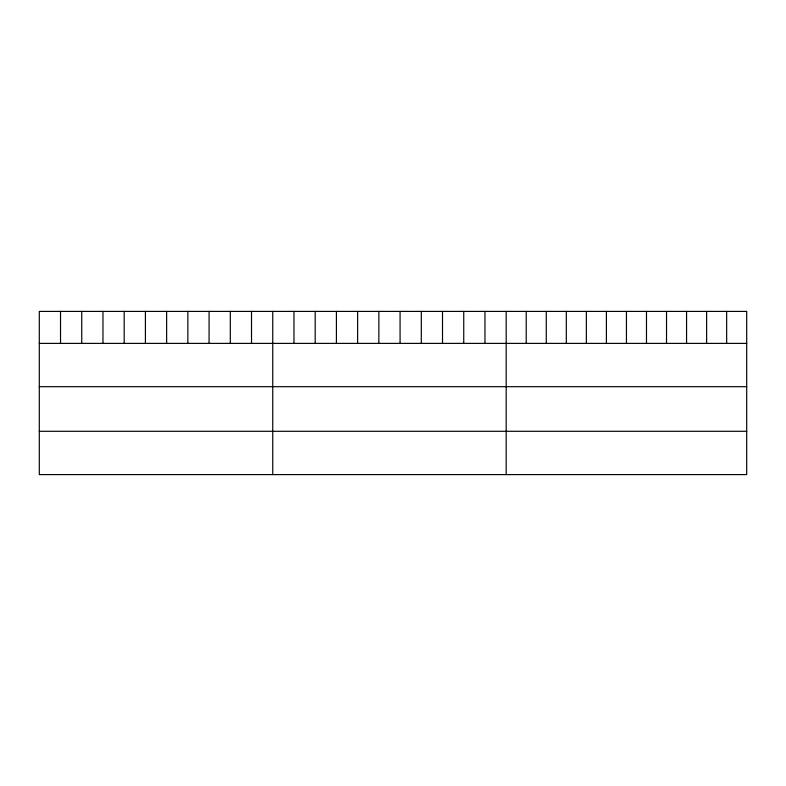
<?xml version="1.0" encoding="UTF-8"?>
<svg xmlns="http://www.w3.org/2000/svg" width="786" height="786" viewBox="0 0 786 786"><rect width="100%" height="100%" fill="white"/><g stroke="black" fill="none" stroke-linecap="round" stroke-linejoin="round"><path stroke-width="1.18" d="M746.7 343.384L746.7 474.597L39.3 474.597L39.3 311.403L746.7 311.403L746.7 343.384L39.3 343.384M39.3 386.683L746.7 386.683M39.3 431.298L746.7 431.298M726.657 311.403L726.657 343.384M706.614 311.403L706.614 343.384M686.571 311.403L686.571 343.384M666.528 311.403L666.528 343.384M646.485 311.403L646.485 343.384M626.442 311.403L626.442 343.384M606.399 311.403L606.399 343.384M586.356 311.403L586.356 343.384M566.313 311.403L566.313 343.384M546.27 311.403L546.27 343.384M526.227 311.403L526.227 343.384M506.184 311.403L506.184 474.597M484.962 311.403L484.962 343.384M463.74 311.403L463.74 343.384M442.518 311.403L442.518 343.384M421.296 311.403L421.296 343.384M400.074 311.403L400.074 343.384M378.852 311.403L378.852 343.384M357.63 311.403L357.63 343.384M336.408 311.403L336.408 343.384M315.186 311.403L315.186 343.384M293.964 311.403L293.964 343.384M272.742 311.403L272.742 474.597M251.52 311.403L251.52 343.384M230.298 311.403L230.298 343.384M209.076 311.403L209.076 343.384M187.854 311.403L187.854 343.384M166.632 311.403L166.632 343.384M145.41 311.403L145.41 343.384M124.188 311.403L124.188 343.384M102.966 311.403L102.966 343.384M81.744 311.403L81.744 343.384M60.522 311.403L60.522 343.384"/></g></svg>
